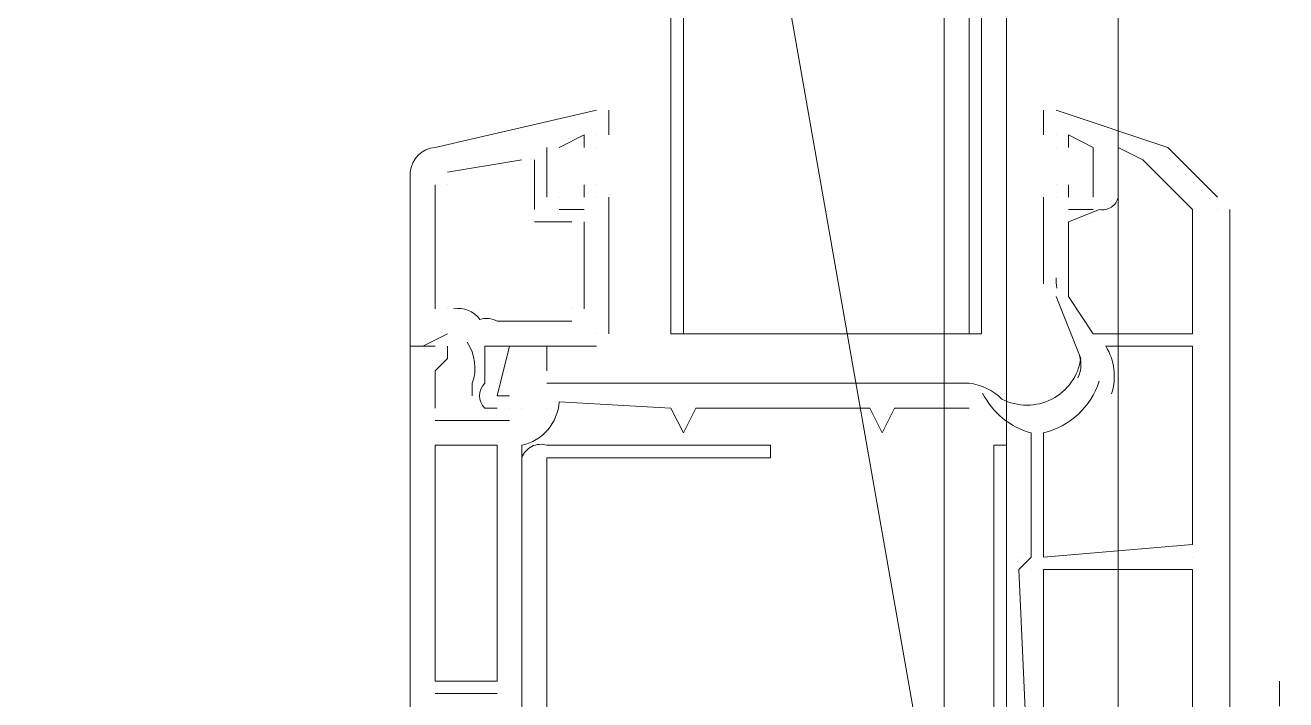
# Model space of a CAD drawing. Header units: millimetres. Extents: x 906 to 41302, y 848 to 28850.
# Drawn here: x 16186.2 to 16293.6, y 17296.9 to 17354.4 of the extents above; entities that cross this region are included whole.
import ezdxf

# ---------------------------------------------------------------- set-up
doc = ezdxf.new("R2010")
doc.units = ezdxf.units.MM
for name, color, linetype in [('PDF_X-단위세대$및$주동평면도$A-DOOR', 7, 'Continuous'), ('PDF_X-단위세대$및$주동평면도$A-FLOR-GRID', 7, 'Continuous'), ('PDF_X-단위세대$및$주동평면도$A-ST-AXIS-CEN', 7, 'Continuous')]:
    doc.layers.add(name, color=color, linetype=linetype)

msp = doc.modelspace()

# ---------------------------------------------------------------- linework, layer by layer
at = {"layer": 'PDF_X-단위세대$및$주동평면도$A-DOOR', "lineweight": 5}
for points in [[(16274, 17965.22), (16283.53, 17968.39), (16288.82, 17973.69), (16287.76, 18061.53), (16283.53, 18066.82), (16274, 18069.99, -0.400381), (17100.32, 17244.22)], [(16218.97, 17327.04), (16218.97, 17341.86, -0.364569), (16221.09, 17343.98), (16234.84, 17347.15)], [(16285.64, 17328.1), (16277.18, 17328.1), (16275.06, 17331.28), (16275.06, 17337.63), (16277.71, 17338.69, 0.414215), (16279.29, 17339.74), (16279.29, 17343.98), (16281.41, 17342.92), (16285.64, 17338.69), (16285.64, 17328.1)], [(16232.73, 17329.16), (16226.38, 17329.16, 0.217535), (16224.91, 17329.31, 0.290079), (16222.67, 17330.22)], [(16230.61, 17323.87), (16247.54, 17323.87), (16248.6, 17323.87), (16266.59, 17323.87, -0.174777), (16269.38, 17322.52, 0.515162), (16276.12, 17325.99), (16274, 17331.28)], [(16223.81, 17327.38, -0.238164), (16224.26, 17323.87), (16224.26, 17322.81)], [(16234.84, 17327.04), (16226.38, 17327.04), (16225.32, 17327.04), (16225.32, 17323.87, 0.41406), (16225.32, 17321.75), (16226.38, 17321.75)], [(16277.68, 17324.04, -0.260906), (16272.94, 17319.64), (16272.94, 17309.05), (16285.64, 17310.11), (16285.64, 17327.04), (16278.24, 17327.04, -0.217517), (16278.74, 17322.98)], [(16267.65, 17280.48), (16230.61, 17281.54), (16268.18, 17281.54, 0.414215), (16270.83, 17283.65), (16271.89, 17284.71), (16270.83, 17307.99), (16271.89, 17309.05), (16271.89, 17319.64, -0.21556), (16267.75, 17323.03)], [(16266.59, 17321.75), (16260.24, 17321.75), (16259.19, 17319.64), (16258.13, 17321.75), (16243.31, 17321.75), (16242.25, 17319.64), (16241.19, 17321.75), (16231.67, 17322.28, -0.326664), (16228.49, 17318.58), (16228.49, 17298.47)]]:
    msp.add_lwpolyline(points, format="xyb", dxfattribs=at)
for points in [[(16129.01, 17260.37), (16129.01, 18052), (16269.77, 17250.84), (16269.77, 18061.53)], [(16241.19, 17328.1), (16241.19, 17985.33), (16242.25, 17985.33), (16242.25, 17328.1)], [(16242.25, 17985.33), (16242.25, 17328.1), (16266.59, 17328.1), (16266.59, 17985.33)], [(16242.25, 17328.1), (16242.25, 17985.33), (16266.59, 17985.33), (16266.59, 17328.1)], [(16266.59, 17328.1), (16266.59, 17985.33), (16267.65, 17985.33), (16267.65, 17328.1)], [(16221.09, 17298.47), (16221.09, 17318.58), (16226.38, 17318.58), (16226.38, 17298.47)], [(16285.64, 17284.71), (16272.94, 17284.71), (16272.94, 17307.99), (16285.64, 17307.99)]]:
    msp.add_lwpolyline(points, close=True, dxfattribs=at)
for points in [[(16235.9, 17345.04), (16235.9, 17347.15)], [(16272.94, 17345.04), (16272.94, 17347.15)], [(16272.94, 17347.15), (16272.94, 17347.15)], [(16287.76, 17339.74), (16283.53, 17343.98), (16274, 17347.15)], [(16274, 17347.15), (16274, 17347.15)], [(16233.79, 17343.98), (16233.79, 17345.04), (16231.67, 17343.98)], [(16233.79, 17345.04), (16233.79, 17345.04)], [(16234.84, 17345.04), (16234.84, 17345.04)], [(16272.94, 17345.04), (16272.94, 17345.04)], [(16274, 17345.04), (16274, 17345.04)], [(16275.06, 17343.98), (16275.06, 17345.04), (16277.18, 17343.98), (16277.18, 17339.74)], [(16275.06, 17345.04), (16275.06, 17345.04)], [(16230.61, 17339.74), (16230.61, 17343.98)], [(16231.67, 17343.98), (16231.67, 17343.98)], [(16234.84, 17343.98), (16234.84, 17343.98)], [(16274, 17343.98), (16274, 17343.98)], [(16274, 17343.98), (16274, 17343.98)], [(16275.06, 17343.98), (16275.06, 17343.98)], [(16277.18, 17343.98), (16277.18, 17343.98)], [(16279.29, 17343.98), (16279.29, 17343.98)], [(16283.53, 17343.98), (16283.53, 17343.98)], [(16228.49, 17342.92), (16222.14, 17341.86)], [(16229.55, 17342.92), (16229.55, 17338.69)], [(16281.41, 17342.92), (16281.41, 17342.92)], [(16221.09, 17340.8), (16221.09, 17330.22)], [(16222.14, 17340.8), (16222.14, 17340.8)], [(16233.79, 17340.8), (16233.79, 17339.74)], [(16234.84, 17340.8), (16234.84, 17340.8)], [(16274, 17340.8), (16274, 17340.8)], [(16274, 17340.8), (16274, 17340.8)], [(16275.06, 17340.8), (16275.06, 17339.74)], [(16275.06, 17340.8), (16275.06, 17340.8)], [(16231.67, 17339.74), (16231.67, 17339.74)], [(16233.79, 17339.74), (16233.79, 17339.74)], [(16234.84, 17339.74), (16234.84, 17339.74)], [(16235.9, 17339.74), (16235.9, 17328.1)], [(16272.94, 17332.34), (16272.94, 17339.74)], [(16272.94, 17339.74), (16272.94, 17339.74)], [(16274, 17339.74), (16274, 17339.74)], [(16275.06, 17339.74), (16275.06, 17339.74)], [(16277.18, 17339.74), (16277.18, 17339.74)], [(16279.29, 17339.74), (16279.29, 17339.74)], [(16287.76, 17339.74), (16287.76, 17339.74)], [(16229.55, 17338.69), (16229.55, 17338.69)], [(16233.79, 17338.69), (16231.67, 17338.69)], [(16275.06, 17338.69), (16277.18, 17338.69)], [(16275.06, 17338.69), (16275.06, 17338.69)], [(16277.18, 17338.69), (16277.18, 17338.69)], [(16285.64, 17338.69), (16285.64, 17338.69)], [(16287.76, 17338.69), (16287.76, 17338.69)], [(16288.82, 17338.69), (16288.82, 17251.9)], [(16288.82, 17338.69), (16288.82, 17338.69)], [(16229.55, 17337.63), (16232.73, 17337.63)], [(16232.73, 17337.63), (16232.73, 17337.63)], [(16233.79, 17337.63), (16233.79, 17330.22)], [(16275.06, 17337.63), (16275.06, 17337.63)], [(16277.18, 17337.63), (16277.18, 17337.63)], [(16272.94, 17332.34), (16272.94, 17332.34)], [(16222.14, 17330.22), (16222.14, 17330.22)], [(16232.73, 17330.22), (16232.73, 17330.22)], [(16274, 17331.28), (16274, 17331.28)], [(16275.06, 17331.28), (16275.06, 17331.28)], [(16285.64, 17329.16), (16285.64, 17329.16)], [(16222.14, 17328.1), (16220.03, 17327.04)], [(16234.84, 17328.1), (16234.84, 17328.1)], [(16277.18, 17328.1), (16277.18, 17328.1)], [(16285.64, 17328.1), (16285.64, 17328.1)], [(16221.09, 17327.04), (16218.97, 17327.04), (16218.97, 17263.54), (16221.09, 17263.54)], [(16218.97, 17327.04), (16218.97, 17327.04)], [(16220.03, 17327.04), (16220.03, 17327.04)], [(16220.03, 17327.04), (16220.03, 17327.04)], [(16222.14, 17327.04), (16222.14, 17325.99), (16221.09, 17324.93), (16221.09, 17321.75)], [(16221.09, 17327.04), (16221.09, 17327.04)], [(16222.14, 17327.04), (16222.14, 17327.04)], [(16222.14, 17327.04), (16222.14, 17327.04)], [(16222.14, 17327.04), (16222.14, 17327.04)], [(16227.44, 17322.81), (16226.38, 17322.81), (16227.44, 17327.04), (16230.61, 17327.04), (16230.61, 17324.93)], [(16227.44, 17327.04), (16227.44, 17327.04)], [(16230.61, 17327.04), (16230.61, 17327.04)], [(16278.24, 17327.04), (16278.24, 17327.04)], [(16285.64, 17327.04), (16285.64, 17327.04)], [(16222.14, 17325.99), (16222.14, 17325.99)], [(16276.12, 17325.99), (16276.12, 17325.99)], [(16221.09, 17324.93), (16221.09, 17324.93)], [(16230.61, 17324.93), (16230.61, 17324.93)], [(16226.38, 17323.87), (16226.38, 17323.87)], [(16230.61, 17323.87), (16230.61, 17323.87)], [(16247.54, 17323.87), (16247.54, 17323.87)], [(16248.6, 17323.87), (16248.6, 17323.87)], [(16266.59, 17323.87), (16266.59, 17323.87)], [(16275.06, 17323.87), (16275.06, 17323.87)], [(16226.38, 17322.81), (16226.38, 17322.81)], [(16226.38, 17322.81), (16226.38, 17322.81)], [(16227.44, 17322.81), (16227.44, 17322.81)], [(16268.71, 17322.81), (16268.71, 17322.81)], [(16277.18, 17322.81), (16277.18, 17322.81)], [(16221.09, 17321.75), (16221.09, 17321.75)], [(16226.38, 17321.75), (16226.38, 17321.75)], [(16227.44, 17321.75), (16227.44, 17321.75)], [(16227.44, 17321.75), (16227.44, 17321.75)], [(16228.49, 17321.75), (16228.49, 17321.75)], [(16228.49, 17321.75), (16228.49, 17321.75)], [(16230.61, 17321.75), (16230.61, 17321.75)], [(16241.19, 17321.75), (16241.19, 17321.75)], [(16243.31, 17321.75), (16243.31, 17321.75)], [(16258.13, 17321.75), (16258.13, 17321.75)], [(16260.24, 17321.75), (16260.24, 17321.75)], [(16266.59, 17321.75), (16266.59, 17321.75)], [(16221.09, 17320.69), (16227.44, 17320.69)], [(16221.09, 17320.69), (16221.09, 17320.69)], [(16227.44, 17320.69), (16227.44, 17320.69)], [(16242.25, 17319.64), (16242.25, 17319.64)], [(16259.19, 17319.64), (16259.19, 17319.64)], [(16271.89, 17319.64), (16271.89, 17319.64)], [(16272.94, 17319.64), (16272.94, 17319.64)], [(16221.09, 17318.58), (16221.09, 17318.58)], [(16226.38, 17318.58), (16226.38, 17318.58)], [(16228.49, 17318.58), (16228.49, 17318.58)], [(16230.61, 17318.58), (16230.61, 17318.58)], [(16268.71, 17282.59), (16268.71, 17318.58), (16269.77, 17318.58), (16269.77, 17282.59)], [(16268.71, 17318.58), (16268.71, 17318.58)], [(16269.77, 17318.58), (16269.77, 17318.58)], [(16228.49, 17317.52), (16228.49, 17317.52)], [(16230.61, 17317.52), (16230.61, 17317.52)], [(16249.66, 17317.52), (16249.66, 17317.52)], [(16272.94, 17310.11), (16272.94, 17310.11)], [(16285.64, 17310.11), (16285.64, 17310.11)], [(16270.83, 17309.05), (16270.83, 17309.05)], [(16271.89, 17309.05), (16271.89, 17309.05)], [(16272.94, 17309.05), (16272.94, 17309.05)], [(16285.64, 17309.05), (16285.64, 17309.05)], [(16270.83, 17307.99), (16270.83, 17307.99)], [(16271.89, 17307.99), (16271.89, 17307.99)], [(16272.94, 17307.99), (16272.94, 17307.99)], [(16285.64, 17307.99), (16285.64, 17307.99)], [(16221.09, 17298.47), (16221.09, 17298.47)], [(16226.38, 17298.47), (16226.38, 17298.47)], [(16228.49, 17298.47), (16228.49, 17298.47)], [(16226.38, 17297.41), (16221.09, 17297.41)], [(16221.09, 17297.41), (16221.09, 17297.41)], [(16226.38, 17297.41), (16226.38, 17297.41)], [(16228.49, 17297.41), (16228.49, 17297.41)], [(16228.49, 17297.41), (16228.49, 17297.41)]]:
    msp.add_lwpolyline(points, dxfattribs=at)
msp.add_lwpolyline([(16230.61, 17318.58), (16249.66, 17318.58), (16249.66, 17317.52), (16230.61, 17317.52), (16230.61, 17282.59, -0.414215), (16228.49, 17282.59), (16228.49, 17317.52, -0.414215)], format="xyb", close=True, dxfattribs=at)
at = {"layer": 'PDF_X-단위세대$및$주동평면도$A-DOOR', "lineweight": 9}
for points in [[(16293.05, 17296.35), (16293.05, 17298.47)], [(16293.05, 17298.47), (16293.05, 17298.47)]]:
    msp.add_lwpolyline(points, dxfattribs=at)
at = {"layer": 'PDF_X-단위세대$및$주동평면도$A-DOOR', "lineweight": 5}
for centre, radius, start, end in [((16278.76, 17332.87), 4.76, 179.9996, 190.6083), ((16273.47, 17325.46), 2.65, 334.8683, 23.9887)]:
    msp.add_arc(centre, radius, start, end, dxfattribs=at)
at = {"layer": 'PDF_X-단위세대$및$주동평면도$A-FLOR-GRID', "lineweight": 5}
msp.add_lwpolyline([(18099.63, 18211.81), (18099.63, 17191.58), (16279.29, 17191.58), (16279.29, 18121.85), (16239.08, 18121.85), (16239.08, 18826.7), (17159.83, 18826.7), (17159.83, 18211.81), (18109.15, 18211.81)], dxfattribs=at)
at = {"layer": 'PDF_X-단위세대$및$주동평면도$A-ST-AXIS-CEN', "lineweight": 5}
msp.add_lwpolyline([(18144.08, 17241.32), (16264.48, 17241.32), (16264.48, 17746.14)], dxfattribs=at)

doc.saveas('drawing.dxf')
